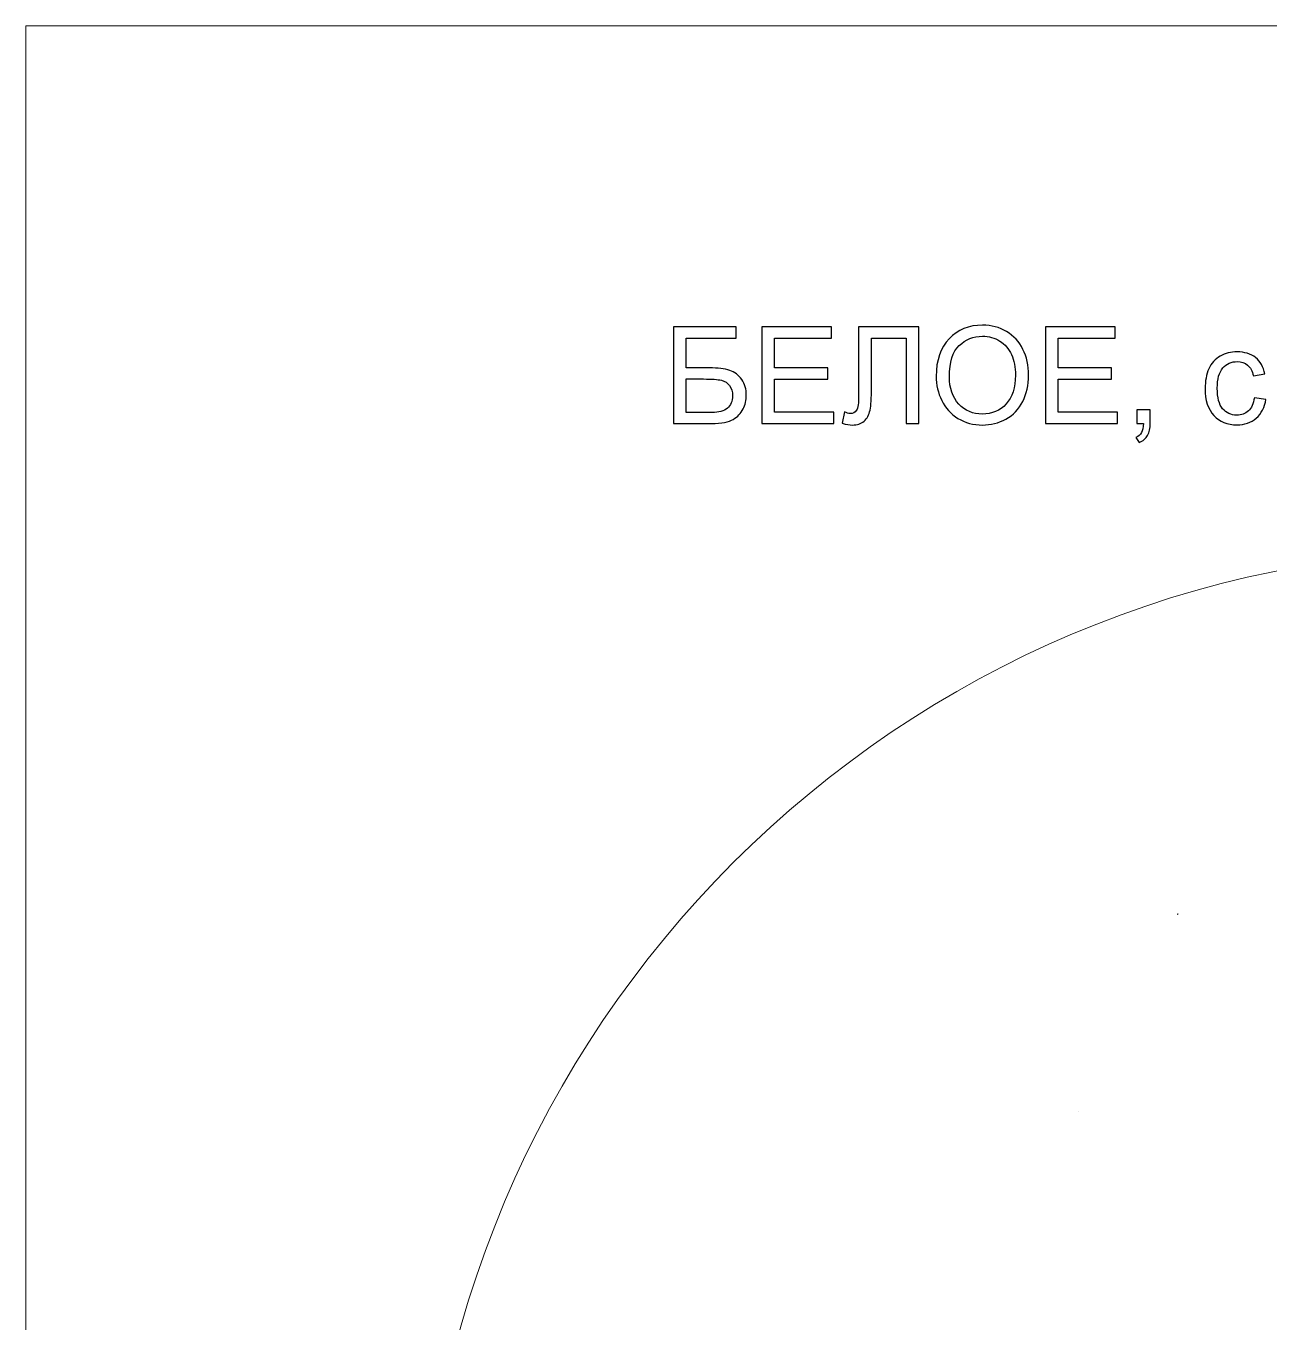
# Model space of a CAD drawing. Header units: centimetres. Extents: x 13 to 117, y -22 to 26.
# Drawn here: x 13.24 to 34.13, y 4.4 to 26.18 of the extents above; entities that cross this region are included whole.
import ezdxf

# ---------------------------------------------------------------- set-up
doc = ezdxf.new("R2010")
doc.units = ezdxf.units.CM
doc.header["$MEASUREMENT"] = 0
doc.layers.add('001', color=7, linetype='Continuous')

msp = doc.modelspace()

# ---------------------------------------------------------------- linework, layer by layer
at = {"layer": '001', "color": 250, "lineweight": 20}
msp.add_lwpolyline([(13.23716, -22.36419), (55.54212, -22.36419), (55.54212, 26.17805), (13.23716, 26.17805), (13.23716, -22.36419)], close=True, dxfattribs=at)
at = {"layer": '001', "color": 250}
for points, knots in [([(28.53351, 20.28927), (28.53351, 20.55841), (28.60608, 20.76934), (28.75086, 20.92168), (28.75086, 20.92168), (28.89564, 21.07402), (29.08238, 21.15), (29.31145, 21.15), (29.31145, 21.15), (29.46152, 21.15), (29.59647, 21.11409), (29.71706, 21.04264), (29.71706, 21.04264), (29.83726, 20.9712), (29.92912, 20.8714), (29.99225, 20.74326), (29.99225, 20.74326), (30.05538, 20.61549), (30.08713, 20.47034), (30.08713, 20.30817), (30.08713, 20.30817), (30.08713, 20.14374), (30.05386, 19.99631), (29.98733, 19.86665), (29.98733, 19.86665), (29.9208, 19.73662), (29.82668, 19.63834), (29.70496, 19.57181), (29.70496, 19.57181), (29.58286, 19.5049), (29.45132, 19.47163), (29.31032, 19.47163), (29.31032, 19.47163), (29.15722, 19.47163), (29.02076, 19.50868), (28.90018, 19.58239), (28.90018, 19.58239), (28.77997, 19.6561), (28.68849, 19.75665), (28.6265, 19.88442), (28.6265, 19.88442), (28.5645, 20.01181), (28.53351, 20.14676), (28.53351, 20.28927)], [0, 0, 0, 0, 0.08333333, 0.08333333, 0.08333333, 0.08333333, 0.16666667, 0.16666667, 0.16666667, 0.16666667, 0.25, 0.25, 0.25, 0.25, 0.33333333, 0.33333333, 0.33333333, 0.33333333, 0.41666667, 0.41666667, 0.41666667, 0.41666667, 0.5, 0.5, 0.5, 0.5, 0.58333333, 0.58333333, 0.58333333, 0.58333333, 0.66666667, 0.66666667, 0.66666667, 0.66666667, 0.75, 0.75, 0.75, 0.75, 0.83333333, 0.83333333, 0.83333333, 0.83333333, 1, 1, 1, 1]), ([(24.11835, 21.12278), (24.11835, 21.12278), (25.173, 21.12278), (25.173, 21.12278), (25.173, 21.12278), (25.173, 21.12278), (25.173, 20.93226), (25.173, 20.93226), (25.173, 20.93226), (25.173, 20.93226), (24.33382, 20.93226), (24.33382, 20.93226), (24.33382, 20.93226), (24.33382, 20.93226), (24.33382, 20.43102), (24.33382, 20.43102), (24.33382, 20.43102), (24.33382, 20.43102), (24.72166, 20.43102), (24.72166, 20.43102), (24.72166, 20.43102), (24.86492, 20.43102), (24.9787, 20.41741), (25.06338, 20.38982), (25.06338, 20.38982), (25.14805, 20.3626), (25.21572, 20.31119), (25.26675, 20.23521), (25.26675, 20.23521), (25.31778, 20.15961), (25.34311, 20.07154), (25.34311, 19.97098), (25.34311, 19.97098), (25.34311, 19.88896), (25.32496, 19.81222), (25.28829, 19.74115), (25.28829, 19.74115), (25.25163, 19.66971), (25.19719, 19.6115), (25.12462, 19.56651), (25.12462, 19.56651), (25.05242, 19.52153), (24.92881, 19.49885), (24.75454, 19.49885), (24.75454, 19.49885), (24.75454, 19.49885), (24.11835, 19.49885), (24.11835, 19.49885), (24.11835, 19.49885), (24.11835, 19.49885), (24.11835, 21.12278), (24.11835, 21.12278)], [0, 0, 0, 0, 0.07142857, 0.07142857, 0.07142857, 0.07142857, 0.14285714, 0.14285714, 0.14285714, 0.14285714, 0.21428571, 0.21428571, 0.21428571, 0.21428571, 0.28571429, 0.28571429, 0.28571429, 0.28571429, 0.35714286, 0.35714286, 0.35714286, 0.35714286, 0.42857143, 0.42857143, 0.42857143, 0.42857143, 0.5, 0.5, 0.5, 0.5, 0.57142857, 0.57142857, 0.57142857, 0.57142857, 0.64285714, 0.64285714, 0.64285714, 0.64285714, 0.71428571, 0.71428571, 0.71428571, 0.71428571, 0.78571429, 0.78571429, 0.78571429, 0.78571429, 0.85714286, 0.85714286, 0.85714286, 0.85714286, 1, 1, 1, 1]), ([(25.60242, 19.49885), (25.60242, 19.49885), (25.60242, 21.12278), (25.60242, 21.12278), (25.60242, 21.12278), (25.60242, 21.12278), (26.775, 21.12278), (26.775, 21.12278), (26.775, 21.12278), (26.775, 21.12278), (26.775, 20.93226), (26.775, 20.93226), (26.775, 20.93226), (26.775, 20.93226), (25.81788, 20.93226), (25.81788, 20.93226), (25.81788, 20.93226), (25.81788, 20.93226), (25.81788, 20.43329), (25.81788, 20.43329), (25.81788, 20.43329), (25.81788, 20.43329), (26.71377, 20.43329), (26.71377, 20.43329), (26.71377, 20.43329), (26.71377, 20.43329), (26.71377, 20.24277), (26.71377, 20.24277), (26.71377, 20.24277), (26.71377, 20.24277), (25.81788, 20.24277), (25.81788, 20.24277), (25.81788, 20.24277), (25.81788, 20.24277), (25.81788, 19.68937), (25.81788, 19.68937), (25.81788, 19.68937), (25.81788, 19.68937), (26.81356, 19.68937), (26.81356, 19.68937), (26.81356, 19.68937), (26.81356, 19.68937), (26.81356, 19.49885), (26.81356, 19.49885), (26.81356, 19.49885), (26.81356, 19.49885), (25.60242, 19.49885), (25.60242, 19.49885)], [0, 0, 0, 0, 0.07692308, 0.07692308, 0.07692308, 0.07692308, 0.15384615, 0.15384615, 0.15384615, 0.15384615, 0.23076923, 0.23076923, 0.23076923, 0.23076923, 0.30769231, 0.30769231, 0.30769231, 0.30769231, 0.38461538, 0.38461538, 0.38461538, 0.38461538, 0.46153846, 0.46153846, 0.46153846, 0.46153846, 0.53846154, 0.53846154, 0.53846154, 0.53846154, 0.61538462, 0.61538462, 0.61538462, 0.61538462, 0.69230769, 0.69230769, 0.69230769, 0.69230769, 0.76923077, 0.76923077, 0.76923077, 0.76923077, 0.84615385, 0.84615385, 0.84615385, 0.84615385, 1, 1, 1, 1]), ([(27.23089, 21.12278), (27.23089, 21.12278), (28.24471, 21.12278), (28.24471, 21.12278), (28.24471, 21.12278), (28.24471, 21.12278), (28.24471, 19.49885), (28.24471, 19.49885), (28.24471, 19.49885), (28.24471, 19.49885), (28.02924, 19.49885), (28.02924, 19.49885), (28.02924, 19.49885), (28.02924, 19.49885), (28.02924, 20.93226), (28.02924, 20.93226), (28.02924, 20.93226), (28.02924, 20.93226), (27.44635, 20.93226), (27.44635, 20.93226), (27.44635, 20.93226), (27.44635, 20.93226), (27.44635, 20.09573), (27.44635, 20.09573), (27.44635, 20.09573), (27.44635, 19.92562), (27.43842, 19.80126), (27.42254, 19.72225), (27.42254, 19.72225), (27.40666, 19.64287), (27.37302, 19.58163), (27.32199, 19.53741), (27.32199, 19.53741), (27.27096, 19.49356), (27.20594, 19.47163), (27.12769, 19.47163), (27.12769, 19.47163), (27.08006, 19.47163), (27.02298, 19.48146), (26.95645, 19.50112), (26.95645, 19.50112), (26.95645, 19.50112), (26.99501, 19.69164), (26.99501, 19.69164), (26.99501, 19.69164), (27.03016, 19.67349), (27.06041, 19.66442), (27.08535, 19.66442), (27.08535, 19.66442), (27.13374, 19.66442), (27.17041, 19.68256), (27.1946, 19.71923), (27.1946, 19.71923), (27.21879, 19.7559), (27.23089, 19.84208), (27.23089, 19.97817), (27.23089, 19.97817), (27.23089, 19.97817), (27.23089, 21.12278), (27.23089, 21.12278)], [0, 0, 0, 0, 0.0625, 0.0625, 0.0625, 0.0625, 0.125, 0.125, 0.125, 0.125, 0.1875, 0.1875, 0.1875, 0.1875, 0.25, 0.25, 0.25, 0.25, 0.3125, 0.3125, 0.3125, 0.3125, 0.375, 0.375, 0.375, 0.375, 0.4375, 0.4375, 0.4375, 0.4375, 0.5, 0.5, 0.5, 0.5, 0.5625, 0.5625, 0.5625, 0.5625, 0.625, 0.625, 0.625, 0.625, 0.6875, 0.6875, 0.6875, 0.6875, 0.75, 0.75, 0.75, 0.75, 0.8125, 0.8125, 0.8125, 0.8125, 0.875, 0.875, 0.875, 0.875, 1, 1, 1, 1]), ([(28.75578, 20.28549), (28.75578, 20.09006), (28.80832, 19.93621), (28.91341, 19.82394), (28.91341, 19.82394), (29.01849, 19.71167), (29.15042, 19.65535), (29.30918, 19.65535), (29.30918, 19.65535), (29.47097, 19.65535), (29.60365, 19.71205), (29.70836, 19.82545), (29.70836, 19.82545), (29.81269, 19.93885), (29.86486, 20.09989), (29.86486, 20.30855), (29.86486, 20.30855), (29.86486, 20.44047), (29.84256, 20.55577), (29.79795, 20.65405), (29.79795, 20.65405), (29.75335, 20.75233), (29.68795, 20.82869), (29.60214, 20.88274), (29.60214, 20.88274), (29.51595, 20.9368), (29.41956, 20.96402), (29.31259, 20.96402), (29.31259, 20.96402), (29.16063, 20.96402), (29.02983, 20.91185), (28.92021, 20.80752), (28.92021, 20.80752), (28.81059, 20.70319), (28.75578, 20.52931), (28.75578, 20.28549)], [0, 0, 0, 0, 0.1, 0.1, 0.1, 0.1, 0.2, 0.2, 0.2, 0.2, 0.3, 0.3, 0.3, 0.3, 0.4, 0.4, 0.4, 0.4, 0.5, 0.5, 0.5, 0.5, 0.6, 0.6, 0.6, 0.6, 0.7, 0.7, 0.7, 0.7, 0.8, 0.8, 0.8, 0.8, 1, 1, 1, 1]), ([(30.36799, 19.49885), (30.36799, 19.49885), (30.36799, 21.12278), (30.36799, 21.12278), (30.36799, 21.12278), (30.36799, 21.12278), (31.54057, 21.12278), (31.54057, 21.12278), (31.54057, 21.12278), (31.54057, 21.12278), (31.54057, 20.93226), (31.54057, 20.93226), (31.54057, 20.93226), (31.54057, 20.93226), (30.58345, 20.93226), (30.58345, 20.93226), (30.58345, 20.93226), (30.58345, 20.93226), (30.58345, 20.43329), (30.58345, 20.43329), (30.58345, 20.43329), (30.58345, 20.43329), (31.47934, 20.43329), (31.47934, 20.43329), (31.47934, 20.43329), (31.47934, 20.43329), (31.47934, 20.24277), (31.47934, 20.24277), (31.47934, 20.24277), (31.47934, 20.24277), (30.58345, 20.24277), (30.58345, 20.24277), (30.58345, 20.24277), (30.58345, 20.24277), (30.58345, 19.68937), (30.58345, 19.68937), (30.58345, 19.68937), (30.58345, 19.68937), (31.57913, 19.68937), (31.57913, 19.68937), (31.57913, 19.68937), (31.57913, 19.68937), (31.57913, 19.49885), (31.57913, 19.49885), (31.57913, 19.49885), (31.57913, 19.49885), (30.36799, 19.49885), (30.36799, 19.49885)], [0, 0, 0, 0, 0.07692308, 0.07692308, 0.07692308, 0.07692308, 0.15384615, 0.15384615, 0.15384615, 0.15384615, 0.23076923, 0.23076923, 0.23076923, 0.23076923, 0.30769231, 0.30769231, 0.30769231, 0.30769231, 0.38461538, 0.38461538, 0.38461538, 0.38461538, 0.46153846, 0.46153846, 0.46153846, 0.46153846, 0.53846154, 0.53846154, 0.53846154, 0.53846154, 0.61538462, 0.61538462, 0.61538462, 0.61538462, 0.69230769, 0.69230769, 0.69230769, 0.69230769, 0.76923077, 0.76923077, 0.76923077, 0.76923077, 0.84615385, 0.84615385, 0.84615385, 0.84615385, 1, 1, 1, 1]), ([(33.88045, 19.92978), (33.88045, 19.92978), (34.07551, 19.90256), (34.07551, 19.90256), (34.07551, 19.90256), (34.05396, 19.76837), (33.99953, 19.66366), (33.91145, 19.58768), (33.91145, 19.58768), (33.82337, 19.5117), (33.71489, 19.4739), (33.58674, 19.4739), (33.58674, 19.4739), (33.42609, 19.4739), (33.29681, 19.52644), (33.19928, 19.63153), (33.19928, 19.63153), (33.10138, 19.73662), (33.05261, 19.88707), (33.05261, 20.08288), (33.05261, 20.08288), (33.05261, 20.20989), (33.07378, 20.32064), (33.11574, 20.4159), (33.11574, 20.4159), (33.1577, 20.51078), (33.22158, 20.58223), (33.30777, 20.62948), (33.30777, 20.62948), (33.39358, 20.67711), (33.48695, 20.70092), (33.58825, 20.70092), (33.58825, 20.70092), (33.71564, 20.70092), (33.82035, 20.66879), (33.90124, 20.60415), (33.90124, 20.60415), (33.98252, 20.53951), (34.03468, 20.44766), (34.05736, 20.32896), (34.05736, 20.32896), (34.05736, 20.32896), (33.86458, 20.29948), (33.86458, 20.29948), (33.86458, 20.29948), (33.84606, 20.37848), (33.81355, 20.43783), (33.7663, 20.4779), (33.7663, 20.4779), (33.71942, 20.51759), (33.66272, 20.53762), (33.59619, 20.53762), (33.59619, 20.53762), (33.49564, 20.53762), (33.41399, 20.50171), (33.35086, 20.42989), (33.35086, 20.42989), (33.28811, 20.35769), (33.25674, 20.24429), (33.25674, 20.08855), (33.25674, 20.08855), (33.25674, 19.93054), (33.28698, 19.816), (33.34746, 19.74456), (33.34746, 19.74456), (33.40832, 19.67311), (33.48732, 19.6372), (33.58447, 19.6372), (33.58447, 19.6372), (33.6631, 19.6372), (33.72849, 19.66102), (33.78066, 19.70902), (33.78066, 19.70902), (33.8332, 19.75665), (33.86647, 19.83036), (33.88045, 19.92978)], [0, 0, 0, 0, 0.05, 0.05, 0.05, 0.05, 0.1, 0.1, 0.1, 0.1, 0.15, 0.15, 0.15, 0.15, 0.2, 0.2, 0.2, 0.2, 0.25, 0.25, 0.25, 0.25, 0.3, 0.3, 0.3, 0.3, 0.35, 0.35, 0.35, 0.35, 0.4, 0.4, 0.4, 0.4, 0.45, 0.45, 0.45, 0.45, 0.5, 0.5, 0.5, 0.5, 0.55, 0.55, 0.55, 0.55, 0.6, 0.6, 0.6, 0.6, 0.65, 0.65, 0.65, 0.65, 0.7, 0.7, 0.7, 0.7, 0.75, 0.75, 0.75, 0.75, 0.8, 0.8, 0.8, 0.8, 0.85, 0.85, 0.85, 0.85, 0.9, 0.9, 0.9, 0.9, 1, 1, 1, 1]), ([(24.33382, 19.68256), (24.33382, 19.68256), (24.76362, 19.68256), (24.76362, 19.68256), (24.76362, 19.68256), (24.87967, 19.68256), (24.96661, 19.706), (25.02482, 19.75325), (25.02482, 19.75325), (25.08266, 19.8005), (25.11176, 19.87119), (25.11176, 19.96531), (25.11176, 19.96531), (25.11176, 20.0326), (25.09513, 20.08855), (25.06187, 20.13353), (25.06187, 20.13353), (25.0286, 20.17851), (24.98248, 20.20837), (24.92351, 20.22312), (24.92351, 20.22312), (24.86417, 20.23786), (24.76324, 20.24504), (24.62073, 20.24504), (24.62073, 20.24504), (24.62073, 20.24504), (24.33382, 20.24504), (24.33382, 20.24504), (24.33382, 20.24504), (24.33382, 20.24504), (24.33382, 19.68256), (24.33382, 19.68256)], [0, 0, 0, 0, 0.11111111, 0.11111111, 0.11111111, 0.11111111, 0.22222222, 0.22222222, 0.22222222, 0.22222222, 0.33333333, 0.33333333, 0.33333333, 0.33333333, 0.44444444, 0.44444444, 0.44444444, 0.44444444, 0.55555556, 0.55555556, 0.55555556, 0.55555556, 0.66666667, 0.66666667, 0.66666667, 0.66666667, 0.77777778, 0.77777778, 0.77777778, 0.77777778, 1, 1, 1, 1]), ([(31.90347, 19.49885), (31.90347, 19.49885), (31.90347, 19.72566), (31.90347, 19.72566), (31.90347, 19.72566), (31.90347, 19.72566), (32.13027, 19.72566), (32.13027, 19.72566), (32.13027, 19.72566), (32.13027, 19.72566), (32.13027, 19.49885), (32.13027, 19.49885), (32.13027, 19.49885), (32.13027, 19.41531), (32.11553, 19.34765), (32.08567, 19.29624), (32.08567, 19.29624), (32.05618, 19.24483), (32.00893, 19.20476), (31.94429, 19.17679), (31.94429, 19.17679), (31.94429, 19.17679), (31.88986, 19.26297), (31.88986, 19.26297), (31.88986, 19.26297), (31.9322, 19.28149), (31.96319, 19.30871), (31.98285, 19.34424), (31.98285, 19.34424), (32.00288, 19.38015), (32.01422, 19.43156), (32.01649, 19.49885), (32.01649, 19.49885), (32.01649, 19.49885), (31.90347, 19.49885), (31.90347, 19.49885)], [0, 0, 0, 0, 0.1, 0.1, 0.1, 0.1, 0.2, 0.2, 0.2, 0.2, 0.3, 0.3, 0.3, 0.3, 0.4, 0.4, 0.4, 0.4, 0.5, 0.5, 0.5, 0.5, 0.6, 0.6, 0.6, 0.6, 0.7, 0.7, 0.7, 0.7, 0.8, 0.8, 0.8, 0.8, 1, 1, 1, 1])]:
    msp.add_open_spline(points, degree=3, knots=knots, dxfattribs=at)
at = {"layer": '001', "color": 242, "lineweight": 9}
msp.add_open_spline([(37.80797, 17.37167), (47.7146, 17.37167), (55.7455, 9.34076), (55.7455, -0.56586), (55.7455, -0.56586), (55.7455, -10.47248), (47.7146, -18.50339), (37.80797, -18.50339), (37.80797, -18.50339), (27.90135, -18.50339), (19.87044, -10.47248), (19.87044, -0.56586), (19.87044, -0.56586), (19.87044, 9.34076), (27.90135, 17.37167), (37.80797, 17.37167)], degree=3, knots=[0, 0, 0, 0, 0.2, 0.2, 0.2, 0.2, 0.4, 0.4, 0.4, 0.4, 0.6, 0.6, 0.6, 0.6, 1, 1, 1, 1], dxfattribs=at)
for points in [[(32.58926, 11.25367), (32.59639, 11.22908), (32.59639, 11.27827), (32.58926, 11.25367)], [(30.92824, 7.93172), (30.93232, 7.92758), (30.92565, 7.93437), (30.92824, 7.93172)]]:
    msp.add_open_spline(points, degree=3, dxfattribs=at)

doc.saveas('drawing.dxf')
